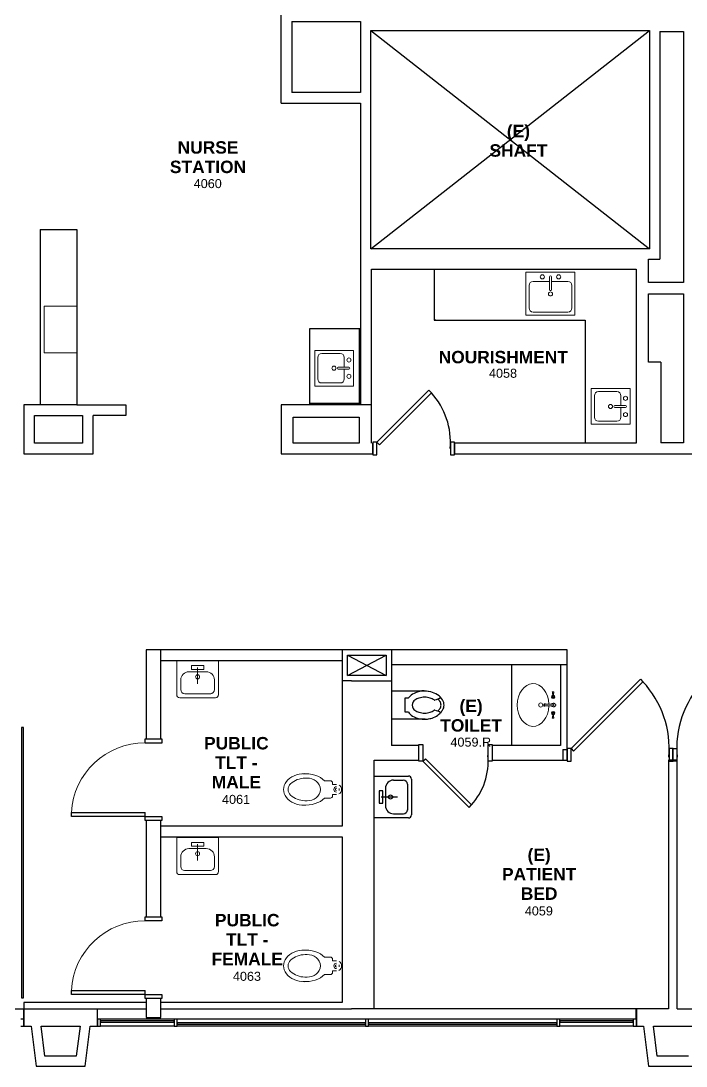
# Model space of a CAD drawing. Header units: inches. Extents: x -3235 to 3296, y 161 to 2924.
# Drawn here: x 2361 to 2687, y 1652 to 2165 of the extents above; entities that cross this region are included whole.
import ezdxf

# ---------------------------------------------------------------- set-up
doc = ezdxf.new("R2010")
doc.units = ezdxf.units.IN
doc.header["$LTSCALE"] = 96
doc.header["$MEASUREMENT"] = 0
for name, color, linetype, lineweight in [('A-AREA-IDEN', 4, 'CONTINUOUS', 9), ('A-DOOR-FRAM', 1, 'CONTINUOUS', 30), ('P-SANR-FIXT', 6, 'CONTINUOUS', 18)]:
    doc.layers.add(name, color=color, linetype=linetype, lineweight=lineweight)
for name, color, linetype in [('A-DOOR', 2, 'CONTINUOUS'), ('A-FLOR-CASE', 3, 'CONTINUOUS'), ('A-FLOR-PFIX', 2, 'CONTINUOUS'), ('A-GLAZ', 2, 'CONTINUOUS'), ('A-GLAZ-SILL', 1, 'CONTINUOUS'), ('A-SHAFT', 1, 'CONTINUOUS'), ('A-WALL-FULL', 6, 'CONTINUOUS')]:
    doc.layers.add(name, color=color, linetype=linetype)
doc.styles.add('ARIAL', font='arial.ttf')
doc.styles.add('Arial_B', font='arialbd.ttf', dxfattribs={"height": 6.088537})

# ---------------------------------------------------------------- blocks, each defined once
blk = doc.blocks.new('Summit-door-single-wrapped - 36x84-F-4090012-258679-fp04')
at = {"layer": 'A-DOOR', "lineweight": 30}
for p, q in [((14.75, -1.56), (12.75, -1.56)), ((12.75, -37.56), (12.75, -1.56)), ((14.75, -1.56), (14.75, -37.56)), ((14.75, -37.56), (12.75, -37.56))]:
    blk.add_line(p, q, dxfattribs=at)
at = {"layer": 'A-DOOR', "lineweight": 9}
blk.add_arc((14.75, -1.56), 36.14, 179.9984, 266.8275, dxfattribs=at)
at = {"layer": 'A-DOOR-FRAM'}
for p, q in [((-23.25, 6.69), (-21.25, 6.69)), ((-23.25, 6.19), (-23.25, 6.69)), ((-21.25, 6.69), (-21.25, -1.56)), ((14.75, 6.69), (16.75, 6.69)), ((14.75, -1.56), (14.75, 6.69)), ((16.75, 6.69), (16.75, 6.19)), ((-23.25, -1.56), (-23.25, -1.06)), ((-21.25, -1.56), (-23.25, -1.56)), ((16.75, -1.56), (14.75, -1.56)), ((16.75, -1.06), (16.75, -1.56))]:
    blk.add_line(p, q, dxfattribs=at)
blk = doc.blocks.new('cw-countertop-one-side - cw-countertop-one-side-24D-1624115-258679-fp04')
at = {"layer": 'A-FLOR-CASE'}
blk.add_line((15.63, 11.5), (-24, 11.5), dxfattribs=at)
blk = doc.blocks.new('cw_Countertop - 24_ depth 4_ splash-4042618-258679-fp04')
at = {"layer": 'A-FLOR-CASE'}
for p, q in [((-46.01, 26.87), (-46.76, 26.87)), ((-46.01, 2.62), (-46.01, 26.87)), ((-9.51, 26.87), (-46.01, 26.87)), ((-9.51, 2.62), (-9.51, 26.87)), ((-46.76, 2.62), (-46.01, 2.62)), ((-9.51, 2.62), (-46.76, 2.62)), ((-9.51, 1.87), (-9.51, 2.62))]:
    blk.add_line(p, q, dxfattribs=at)
blk = doc.blocks.new('Sink_Drop In_Counter Mtd_Free - 24W X 21D-1000683-258679-fp04')
at = {"layer": 'P-SANR-FIXT', "lineweight": 9}
for p, q in [((12.62, 10.59), (-11.38, 10.59)), ((-11.38, 10.59), (-11.38, -10.41)), ((12.62, -10.41), (12.62, 10.59)), ((0.12, 6.09), (-7.88, 6.09)), ((0.12, 8.34), (0.12, 2.09)), ((1.12, 8.34), (1.12, 2.09)), ((9.12, 6.09), (1.12, 6.09)), ((-9.88, 4.09), (-9.88, -6.91)), ((11.12, -6.91), (11.12, 4.09)), ((-7.88, -8.91), (9.12, -8.91)), ((-11.38, -10.41), (12.62, -10.41))]:
    blk.add_line(p, q, dxfattribs=at)
for centre, radius, start, end in [((-7.88, 4.09), 2, 90, 180), ((-3.38, 8.34), 1, 360, 180), ((-3.38, 8.34), 1, 180, 0), ((0.62, 8.34), 0.5, 360, 180), ((4.62, 8.34), 1, 360, 180), ((4.62, 8.34), 1, 180, 0), ((9.12, 4.09), 2, 360, 90), ((0.62, 0), 1, 360, 180), ((0.62, 0), 1, 180, 0), ((0.62, 2.09), 0.5, 180, 0), ((-7.88, -6.91), 2, 180, 270), ((9.12, -6.91), 2, 270, 0)]:
    blk.add_arc(centre, radius, start, end, dxfattribs=at)
blk = doc.blocks.new('nurse work1 - nurse work-3415819-258679-fp04')
at = {"layer": 'A-FLOR-CASE'}
for q in [(1955.15, 1133.07), (1937.15, 1047.07)]:
    blk.add_line((1937.15, 1133.07), q, dxfattribs=at)

msp = doc.modelspace()

# ---------------------------------------------------------------- linework, layer by layer
at = {"layer": 'A-DOOR'}
for p, q in [((2535.5, 1958.25), (2560.96, 1983.71)), ((2562.19, 1982.47), (2536.74, 1957.01)), ((2560.96, 1983.71), (2562.19, 1982.47)), ((2535.5, 1958.25), (2536.74, 1957.01)), ((2630.62, 1808.12), (2664.57, 1842.07)), ((2665.8, 1840.83), (2631.86, 1806.89)), ((2664.57, 1842.07), (2665.8, 1840.83)), ((2630.62, 1808.12), (2631.86, 1806.89)), ((2558, 1801.87), (2559.24, 1803.11)), ((2581.86, 1780.49), (2559.24, 1803.11)), ((2558, 1801.87), (2580.63, 1779.25)), ((2580.63, 1779.25), (2581.86, 1780.49))]:
    msp.add_line(p, q, dxfattribs=at)
for centre, radius, start, end in [((2535.5, 1958.25), 36, 355, 42.2137), ((2630.62, 1808.12), 48.05, 355, 42.9126), ((2730.38, 1808.12), 48.05, 137.0874, 185), ((2558, 1801.87), 31.98, 318.1364, 5)]:
    msp.add_arc(centre, radius, start, end, dxfattribs=at)
at = {"layer": 'A-FLOR-CASE'}
for p, q in [((2563.5, 2043), (2563.5, 2042)), ((2563.5, 2042), (2563.5, 2019.25)), ((2563.5, 2042), (2563.5, 2018)), ((2563.5, 2018), (2637.5, 2018)), ((2564.75, 2018), (2637.5, 2018)), ((2637.5, 2018), (2637.5, 1958.75)), ((2637.5, 2018), (2637.5, 1958.75)), ((2637.5, 1958.75), (2637.5, 1957.75))]:
    msp.add_line(p, q, dxfattribs=at)
msp.add_lwpolyline([(2388.5, 2062.5), (2388.5, 1976.5)], dxfattribs=at)
msp.add_arc((2564.75, 2019.25), 1.25, 180, 270, dxfattribs=at)
at = {"layer": 'A-FLOR-PFIX'}
for p, q in [((2532.5, 2160), (2669, 2053)), ((2532.5, 2053), (2669, 2160)), ((2533.5, 1958.25), (2533.5, 1952)), ((2535.5, 1958.25), (2533.5, 1958.25)), ((2535.5, 1952), (2535.5, 1958.25)), ((2571.5, 1958.25), (2571.5, 1952)), ((2573.5, 1958.25), (2571.5, 1958.25)), ((2573.5, 1952), (2573.5, 1958.25)), ((2533.5, 1952), (2535.5, 1952)), ((2571.5, 1952), (2573.5, 1952)), ((2542.63, 1836.44), (2557.5, 1836.44)), ((2549.34, 1832.89), (2550.89, 1832.89)), ((2549.34, 1825.89), (2549.34, 1832.89)), ((2566.15, 1832.6), (2563.93, 1831.86)), ((2550.89, 1825.89), (2549.34, 1825.89)), ((2563.93, 1826.91), (2566.13, 1826.19)), ((2559.13, 1822.44), (2542.63, 1822.44)), ((2556, 1801.87), (2556, 1810.12)), ((2556, 1810.12), (2558, 1810.12)), ((2558, 1810.12), (2558, 1801.87)), ((2590, 1801.87), (2590, 1810.12)), ((2590, 1810.12), (2592, 1810.12)), ((2592, 1810.12), (2592, 1801.87)), ((2628.62, 1808.12), (2628.62, 1801.87)), ((2630.62, 1808.12), (2628.62, 1808.12)), ((2630.62, 1801.87), (2630.62, 1808.12)), ((2678.62, 1808.12), (2678.62, 1801.87)), ((2680.62, 1808.12), (2678.62, 1808.12)), ((2680.38, 1801.87), (2680.38, 1808.12)), ((2680.38, 1808.12), (2682.38, 1808.12)), ((2680.62, 1801.87), (2680.62, 1808.12)), ((2682.38, 1808.12), (2682.38, 1801.87)), ((2558, 1801.87), (2556, 1801.87)), ((2592, 1801.87), (2590, 1801.87)), ((2628.62, 1801.87), (2630.62, 1801.87)), ((2678.62, 1801.87), (2680.62, 1801.87)), ((2682.38, 1801.87), (2680.38, 1801.87)), ((2534.13, 1794.62), (2550.88, 1794.62)), ((2534.13, 1794.62), (2535.13, 1794.62)), ((2552.38, 1793.12), (2552.38, 1775.62)), ((2539.63, 1788.62), (2539.63, 1780.12)), ((2543.63, 1792.62), (2548.38, 1792.62)), ((2550.38, 1790.62), (2550.38, 1777.93)), ((2538.44, 1787.37), (2536.64, 1787.37)), ((2536.64, 1787.37), (2536.64, 1781.37)), ((2537.5, 1784.37), (2545.5, 1784.37)), ((2538.44, 1781.37), (2538.44, 1787.37)), ((2536.64, 1781.37), (2538.44, 1781.37)), ((2550.88, 1774.12), (2534.13, 1774.12)), ((2535.13, 1774.12), (2534.13, 1774.12)), ((2543.63, 1776.12), (2548.57, 1776.12))]:
    msp.add_line(p, q, dxfattribs=at)
at = {"layer": 'A-FLOR-PFIX', "lineweight": 9}
for p, q in [((2505, 2003.25), (2524, 2003.25)), ((2505, 1985.75), (2505, 2003.25)), ((2524, 2003.25), (2524, 1985.75)), ((2506.5, 1989.25), (2506.5, 1999.75)), ((2508.5, 2001.75), (2517.5, 2001.75)), ((2519.5, 1999.75), (2519.5, 1995)), ((2521.75, 1995), (2516.5, 1995)), ((2521.75, 1994), (2516.5, 1994)), ((2519.5, 1994), (2519.5, 1989.25)), ((2524, 1985.75), (2505, 1985.75)), ((2517.5, 1987.25), (2508.5, 1987.25)), ((2640.5, 1984.5), (2659.5, 1984.5)), ((2640.5, 1967), (2640.5, 1984.5)), ((2644, 1983), (2653, 1983)), ((2659.5, 1984.5), (2659.5, 1967)), ((2642, 1970.5), (2642, 1981)), ((2655, 1981), (2655, 1976.25)), ((2657.25, 1976.25), (2652, 1976.25)), ((2657.25, 1975.25), (2652, 1975.25)), ((2655, 1975.25), (2655, 1970.5)), ((2659.5, 1967), (2640.5, 1967)), ((2653, 1968.5), (2644, 1968.5)), ((2437.38, 1851.25), (2437.38, 1834.5)), ((2437.38, 1851.25), (2437.38, 1850.25)), ((2457.88, 1834.5), (2457.88, 1851.25)), ((2457.88, 1850.25), (2457.88, 1851.25)), ((2443.38, 1845.75), (2451.88, 1845.75)), ((2444.63, 1846.93), (2444.63, 1848.74)), ((2444.63, 1848.74), (2450.63, 1848.74)), ((2450.63, 1846.93), (2444.63, 1846.93)), ((2447.63, 1847.87), (2447.63, 1839.87)), ((2450.63, 1848.74), (2450.63, 1846.93)), ((2439.38, 1841.75), (2439.38, 1837)), ((2455.88, 1841.75), (2455.88, 1836.81)), ((2441.38, 1835), (2454.07, 1835)), ((2621.48, 1835.58), (2621.43, 1835.69)), ((2621.51, 1835.45), (2621.48, 1835.58)), ((2621.53, 1835.3), (2621.51, 1835.45)), ((2621.55, 1835.15), (2621.53, 1835.3)), ((2621.57, 1834.99), (2621.55, 1835.15)), ((2621.58, 1834.82), (2621.57, 1834.99)), ((2621.59, 1834.64), (2621.58, 1834.82)), ((2621.6, 1834.44), (2621.59, 1834.64)), ((2621.61, 1834.2), (2621.6, 1834.44)), ((2621.61, 1834), (2621.61, 1834.23)), ((2621.61, 1833.76), (2621.61, 1834)), ((2621.99, 1834.23), (2621.98, 1834)), ((2621.98, 1834), (2621.98, 1833.76)), ((2622, 1834.64), (2621.99, 1834.44)), ((2621.99, 1834.44), (2621.99, 1834.2)), ((2622.01, 1834.82), (2622, 1834.64)), ((2622.03, 1834.99), (2622.01, 1834.82)), ((2622.04, 1835.15), (2622.03, 1834.99)), ((2622.06, 1835.3), (2622.04, 1835.15)), ((2622.08, 1835.45), (2622.06, 1835.3)), ((2622.12, 1835.58), (2622.08, 1835.45)), ((2622.16, 1835.69), (2622.12, 1835.58)), ((2438.88, 1833), (2456.38, 1833)), ((2618.12, 1829.84), (2617.81, 1829.84)), ((2618.12, 1829.03), (2617.81, 1829.03)), ((2618.12, 1829.84), (2621.01, 1829.84)), ((2621.01, 1829.03), (2618.12, 1829.03)), ((2621.8, 1829.84), (2621.01, 1829.84)), ((2621.8, 1829.03), (2621.01, 1829.03)), ((2621.48, 1823.3), (2621.51, 1823.43)), ((2621.51, 1823.43), (2621.54, 1823.57)), ((2621.54, 1823.57), (2621.55, 1823.72)), ((2621.55, 1823.72), (2621.57, 1823.89)), ((2621.57, 1823.89), (2621.58, 1824.06)), ((2621.58, 1824.06), (2621.59, 1824.24)), ((2621.59, 1824.24), (2621.6, 1824.43)), ((2621.6, 1824.43), (2621.61, 1824.67)), ((2621.61, 1824.87), (2621.61, 1825.11)), ((2621.61, 1824.64), (2621.61, 1824.87)), ((2621.98, 1825.11), (2621.98, 1824.87)), ((2621.98, 1824.87), (2621.99, 1824.64)), ((2621.99, 1824.67), (2621.99, 1824.43)), ((2621.99, 1824.43), (2622, 1824.24)), ((2622, 1824.24), (2622.01, 1824.06)), ((2622.01, 1824.06), (2622.03, 1823.89)), ((2622.03, 1823.89), (2622.04, 1823.72)), ((2622.04, 1823.72), (2622.06, 1823.57)), ((2622.06, 1823.57), (2622.08, 1823.43)), ((2622.08, 1823.43), (2622.12, 1823.3)), ((2621.43, 1823.18), (2621.48, 1823.3)), ((2622.12, 1823.3), (2622.17, 1823.18)), ((2501.24, 1793.57), (2500.24, 1793.56)), ((2509.85, 1792.32), (2512.74, 1792.32)), ((2513.74, 1791.32), (2513.74, 1790.56)), ((2513.74, 1790.56), (2515.63, 1790.56)), ((2501.24, 1782.56), (2500.2, 1782.56)), ((2509.85, 1783.81), (2512.74, 1783.81)), ((2513.74, 1785.56), (2515.63, 1785.56)), ((2513.74, 1784.81), (2513.74, 1785.56)), ((2437.38, 1764.56), (2457.88, 1764.56)), ((2437.38, 1747.81), (2437.38, 1764.56)), ((2437.38, 1763.56), (2437.38, 1764.56)), ((2437.38, 1764.56), (2457.88, 1764.56)), ((2444.63, 1762.05), (2444.63, 1760.25)), ((2450.63, 1762.05), (2444.63, 1762.05)), ((2450.63, 1760.25), (2450.63, 1762.05)), ((2457.88, 1764.56), (2457.88, 1747.81)), ((2457.88, 1764.56), (2457.88, 1763.56)), ((2451.88, 1759.06), (2443.38, 1759.06)), ((2444.63, 1760.25), (2450.63, 1760.25)), ((2447.63, 1761.19), (2447.63, 1753.19)), ((2439.38, 1755.06), (2439.38, 1750.12)), ((2455.88, 1755.06), (2455.88, 1750.31)), ((2453.88, 1748.31), (2441.18, 1748.31)), ((2456.38, 1746.31), (2438.88, 1746.31)), ((2501.24, 1707.13), (2500.24, 1707.13)), ((2509.85, 1705.88), (2512.74, 1705.88)), ((2513.74, 1704.88), (2513.74, 1704.13)), ((2513.74, 1704.13), (2515.63, 1704.13)), ((2501.24, 1696.12), (2500.2, 1696.12)), ((2509.85, 1697.37), (2512.74, 1697.37)), ((2513.74, 1699.12), (2515.63, 1699.12)), ((2513.74, 1698.37), (2513.74, 1699.12))]:
    msp.add_line(p, q, dxfattribs=at)
for centre, radius in [((2447.63, 1843.25), 1), ((2621.8, 1833.44), 0.375), ((2615.73, 1829.44), 1), ((2621.8, 1825.44), 0.375), ((2447.63, 1756.56), 1)]:
    msp.add_circle(centre, radius, dxfattribs=at)
at = {"layer": 'A-FLOR-PFIX'}
msp.add_circle((2542.13, 1784.37), 1, dxfattribs=at)
at = {"layer": 'A-FLOR-PFIX', "lineweight": 9}
for centre, radius, start, end in [((2508.5, 1999.75), 2, 90, 180), ((2517.5, 1999.75), 2, 0, 90), ((2521.75, 1998.5), 1, 90, 270), ((2521.75, 1998.5), 1, 270, 90), ((2514.41, 1994.5), 1, 90, 270), ((2514.41, 1994.5), 1, 270, 90), ((2516.5, 1994.5), 0.5, 90, 270), ((2521.75, 1994.5), 0.5, 270, 90), ((2508.5, 1989.25), 2, 180, 270), ((2517.5, 1989.25), 2, 270, 0), ((2521.75, 1990.5), 1, 90, 270), ((2521.75, 1990.5), 1, 270, 90), ((2644, 1981), 2, 90, 180), ((2653, 1981), 2, 0, 90), ((2657.25, 1979.75), 1, 90, 270), ((2657.25, 1979.75), 1, 270, 90), ((2649.91, 1975.75), 1, 90, 270), ((2649.91, 1975.75), 1, 270, 90), ((2652, 1975.75), 0.5, 90, 270), ((2657.25, 1971.75), 1, 90, 270), ((2657.25, 1975.75), 0.5, 270, 90), ((2657.25, 1971.75), 1, 270, 90), ((2644, 1970.5), 2, 180, 270), ((2653, 1970.5), 2, 270, 0), ((2443.38, 1841.75), 4, 90, 180), ((2451.88, 1841.75), 4, 0, 90), ((2438.88, 1834.5), 1.5, 180, 270), ((2441.38, 1837), 2, 180, 270), ((2453.88, 1837), 2, 270, 0), ((2456.38, 1834.5), 1.5, 270, 0), ((2621.8, 1833.44), 0.787, 103.9161, 76.0839), ((2617.69, 1829.44), 0.594, 42.9775, 316.7086), ((2617.81, 1829.44), 0.406, 90, 270), ((2621.8, 1829.44), 0.89, 90, 152.8591), ((2621.8, 1829.44), 0.89, 207.1409, 270), ((2621.8, 1829.44), 0.406, 270, 90), ((2621.8, 1825.44), 0.787, 283.9161, 256.0839), ((2500.23, 1783.05), 10.52, 89.9498, 132.1746), ((2501.65, 1787.34), 6.24, 6.6659, 93.7889), ((2495.69, 1788.06), 3.75, 132.1746, 227.8254), ((2501.65, 1788.79), 6.24, 266.2111, 353.3341), ((2512.74, 1791.32), 1, 0, 90), ((2515.69, 1788.06), 1.34, 92.8617, 267.1383), ((2515.69, 1788.06), 0.571, 97.5801, 262.4199), ((2515.69, 1788.06), 2.5, 91.3626, 96.855), ((2515.69, 1788.06), 2.5, 298.6425, 60.7898), ((2515.69, 1788.06), 1.34, 335.8356, 24.1644), ((2500.23, 1793.08), 10.52, 227.8254, 269.8317), ((2512.74, 1784.81), 1, 270, 0), ((2443.38, 1755.06), 4, 90, 180), ((2451.88, 1755.06), 4, 0, 90), ((2438.88, 1747.81), 1.5, 180, 270), ((2441.38, 1750.31), 2, 180, 270), ((2453.88, 1750.31), 2, 270, 0), ((2456.38, 1747.81), 1.5, 270, 0), ((2500.23, 1696.61), 10.52, 89.9498, 132.1746), ((2501.65, 1700.9), 6.24, 6.6659, 93.7889), ((2512.74, 1704.88), 1, 0, 90), ((2495.69, 1701.62), 3.75, 132.1746, 227.8254), ((2501.65, 1702.35), 6.24, 266.2111, 353.3341), ((2515.69, 1701.62), 1.34, 92.8617, 267.1383), ((2515.69, 1701.62), 0.571, 97.5801, 262.4199), ((2515.69, 1701.62), 2.5, 91.3626, 96.855), ((2515.69, 1701.62), 2.5, 298.6425, 60.7898), ((2515.69, 1701.62), 1.34, 335.8356, 24.1644), ((2500.23, 1706.64), 10.52, 227.8254, 269.8317), ((2512.74, 1698.37), 1, 270, 0)]:
    msp.add_arc(centre, radius, start, end, dxfattribs=at)
at = {"layer": 'A-FLOR-PFIX'}
for centre, radius, start, end in [((2556.73, 1828.3), 7.43, 126.6722, 141.8648), ((2558, 1826.59), 9.56, 107.1415, 126.6722), ((2558.84, 1823.89), 12.38, 81.7349, 107.1415), ((2557.5, 1819.6), 16.84, 75.0712, 90), ((2558.79, 1824.45), 11.82, 57.2317, 75.0712), ((2560.76, 1827.51), 8.18, 32.7617, 57.2317), ((2555.47, 1829.39), 2.76, 143.419, 216.581), ((2556.73, 1828.3), 4.43, 126.6724, 141.8648), ((2558, 1826.59), 6.56, 107.1414, 126.6724), ((2558.84, 1823.89), 9.38, 90, 107.1414), ((2558.84, 1823.89), 9.38, 72.8586, 90), ((2559.67, 1826.59), 6.56, 54.4829, 72.8586), ((2563.77, 1832.34), 0.5, 234.4829, 288.2438), ((2560.76, 1827.51), 6.68, 32.7616, 46.3142), ((2566, 1833.07), 0.5, 288.2438, 45.6721), ((2563.76, 1829.44), 3.12, 360, 32.7616), ((2563.76, 1829.44), 3.12, 327.2383, 0), ((2563.76, 1829.44), 4.62, 360, 32.7617), ((2563.76, 1829.44), 4.62, 327.2385, 0), ((2556.73, 1830.47), 7.43, 218.1352, 233.3277), ((2558, 1832.18), 9.56, 233.3277, 252.8586), ((2556.73, 1830.47), 4.43, 218.1352, 233.3276), ((2558, 1832.18), 6.56, 233.3276, 252.8586), ((2558.84, 1834.88), 9.38, 252.8586, 270), ((2558.84, 1834.88), 9.38, 270, 287.1414), ((2559.67, 1832.18), 6.56, 287.1414, 305.5171), ((2559.67, 1832.18), 9.56, 287.1416, 306.6846), ((2563.77, 1826.44), 0.5, 71.7562, 125.5171), ((2560.76, 1831.36), 6.68, 312.7565, 327.2383), ((2560.94, 1830.47), 7.43, 306.6881, 316.5742), ((2565.97, 1825.71), 0.5, 316.5741, 71.7562), ((2560.76, 1831.36), 8.18, 313.3097, 327.2385), ((2558.84, 1834.88), 12.38, 252.8586, 276.5859), ((2558.84, 1834.88), 12.38, 276.5859, 287.1416), ((2550.88, 1793.12), 1.5, 0, 90), ((2543.63, 1788.62), 4, 90, 180), ((2548.38, 1790.62), 2, 0, 90), ((2543.63, 1780.12), 4, 180, 270), ((2548.38, 1778.12), 2, 270, 0), ((2550.88, 1775.62), 1.5, 270, 0)]:
    msp.add_arc(centre, radius, start, end, dxfattribs=at)
at = {"layer": 'A-FLOR-PFIX', "lineweight": 9}
for centre, major_axis, ratio, start_param, end_param in [((2611.98, 1829.44), (0, 10.5), 0.737968, 4.751065, 10.956898), ((2500.03, 1788.06), (-10.3, 0), 0.752595, 4.712389, 7.853982), ((2500.03, 1788.06), (-11.75, 0), 0.659574, 3.722963, 4.803144), ((2500.03, 1788.06), (-11.75, 0), 0.659574, 1.494749, 2.560223), ((2500.03, 1701.62), (-10.3, 0), 0.752595, 4.712389, 7.853982), ((2500.03, 1701.62), (-11.75, 0), 0.659574, 3.722963, 4.803144), ((2500.03, 1701.62), (-11.75, 0), 0.659574, 1.494749, 2.560223)]:
    msp.add_ellipse(centre, major_axis=major_axis, ratio=ratio, start_param=start_param, end_param=end_param, dxfattribs=at)
for points, knots in [([(2621.43, 1835.69), (2621.42, 1835.71), (2621.4, 1835.73), (2621.39, 1835.75), (2621.39, 1835.76), (2621.38, 1835.77), (2621.38, 1835.78), (2621.38, 1835.78), (2621.38, 1835.79), (2621.38, 1835.8), (2621.39, 1835.8), (2621.4, 1835.81), (2621.43, 1835.83), (2621.53, 1835.88), (2621.69, 1835.92), (2621.8, 1835.92)], [-1, -1, -1, -1, -0.958333, -0.916667, -0.895833, -0.869792, -0.833333, -0.791667, -0.75, -0.708333, -0.666667, -0.583333, -0.5, -0.333333, 0, 0, 0, 0]), ([(2621.8, 1835.92), (2621.85, 1835.92), (2621.96, 1835.91), (2622.07, 1835.87), (2622.12, 1835.85), (2622.15, 1835.84), (2622.17, 1835.83), (2622.18, 1835.82), (2622.19, 1835.82), (2622.2, 1835.81), (2622.21, 1835.8), (2622.21, 1835.8), (2622.21, 1835.79), (2622.21, 1835.78), (2622.21, 1835.78), (2622.21, 1835.77), (2622.21, 1835.76), (2622.2, 1835.75), (2622.19, 1835.73), (2622.17, 1835.71), (2622.16, 1835.69)], [-1, -1, -1, -1, -0.833333, -0.666667, -0.583333, -0.541667, -0.5, -0.458333, -0.416667, -0.375, -0.333333, -0.291667, -0.25, -0.208333, -0.166667, -0.130208, -0.104167, -0.083333, -0.041667, 0, 0, 0, 0]), ([(2621.8, 1830.33), (2621.88, 1830.33), (2622.07, 1830.31), (2622.33, 1830.23), (2622.53, 1830.15), (2622.65, 1830.08), (2622.77, 1830), (2622.87, 1829.91), (2622.95, 1829.83), (2623, 1829.75), (2623.04, 1829.68), (2623.08, 1829.57), (2623.09, 1829.48), (2623.09, 1829.44)], [-1, -1, -1, -1, -0.807692, -0.615385, -0.538462, -0.461538, -0.384615, -0.307692, -0.230769, -0.192308, -0.153846, -0.076923, 0, 0, 0, 0]), ([(2623.09, 1829.44), (2623.09, 1829.38), (2623.08, 1829.29), (2623.04, 1829.21), (2623.02, 1829.16), (2622.95, 1829.04), (2622.83, 1828.91), (2622.65, 1828.8), (2622.49, 1828.71), (2622.26, 1828.62), (2622.01, 1828.56), (2621.86, 1828.55), (2621.8, 1828.55)], [-1, -1, -1, -1, -0.903846, -0.855769, -0.831731, -0.807692, -0.615385, -0.538462, -0.461538, -0.307692, -0.153846, 0, 0, 0, 0]), ([(2621.8, 1822.96), (2621.74, 1822.96), (2621.64, 1822.97), (2621.53, 1823), (2621.47, 1823.02), (2621.44, 1823.04), (2621.43, 1823.04), (2621.41, 1823.05), (2621.4, 1823.06), (2621.39, 1823.07), (2621.39, 1823.07), (2621.38, 1823.08), (2621.38, 1823.09), (2621.38, 1823.09), (2621.38, 1823.1), (2621.39, 1823.11), (2621.39, 1823.11), (2621.39, 1823.12), (2621.41, 1823.14), (2621.42, 1823.17), (2621.43, 1823.18)], [-1, -1, -1, -1, -0.833333, -0.666667, -0.583333, -0.541667, -0.5, -0.458333, -0.416667, -0.375, -0.333333, -0.291667, -0.25, -0.208333, -0.166667, -0.130208, -0.104167, -0.083333, -0.041667, 0, 0, 0, 0]), ([(2622.17, 1823.18), (2622.18, 1823.17), (2622.19, 1823.14), (2622.2, 1823.12), (2622.21, 1823.11), (2622.21, 1823.11), (2622.21, 1823.1), (2622.22, 1823.09), (2622.22, 1823.09), (2622.21, 1823.08), (2622.21, 1823.07), (2622.2, 1823.06), (2622.16, 1823.04), (2622.06, 1822.99), (2621.91, 1822.96), (2621.8, 1822.96)], [-1, -1, -1, -1, -0.958333, -0.916667, -0.895833, -0.869792, -0.833333, -0.791667, -0.75, -0.708333, -0.666667, -0.583333, -0.5, -0.333333, 0, 0, 0, 0])]:
    msp.add_open_spline(points, degree=3, knots=knots, dxfattribs=at)
at = {"layer": 'A-GLAZ', "lineweight": 30}
for p, q in [((2362.38, 1818.49), (2361.38, 1818.49)), ((2361.38, 1818.49), (2361.38, 1686)), ((2362.38, 1686), (2362.38, 1818.49)), ((2361.38, 1686), (2362.38, 1686))]:
    msp.add_line(p, q, dxfattribs=at)
at = {"layer": 'A-GLAZ', "extrusion": (0, 0, -1)}
for p, q in [((2362.56, 1675.5), (2361.06, 1675.5)), ((2362.56, 1672.12), (2362.56, 1675.5)), ((2437.57, 1675.5), (2436.07, 1675.5)), ((2436.07, 1675.5), (2436.07, 1672.12)), ((2437.57, 1672.12), (2437.57, 1675.5)), ((2531.32, 1675.5), (2529.82, 1675.5)), ((2529.82, 1675.5), (2529.82, 1672.12)), ((2531.32, 1672.12), (2531.32, 1675.5)), ((2625.07, 1675.5), (2623.57, 1675.5)), ((2623.57, 1675.5), (2623.57, 1672.12)), ((2625.07, 1672.12), (2625.07, 1675.5)), ((2662.57, 1675.5), (2661.07, 1675.5)), ((2661.07, 1675.5), (2661.07, 1672.12)), ((2662.57, 1672.12), (2662.57, 1675.5)), ((2361.06, 1672.12), (2362.56, 1672.12)), ((2436.07, 1672.12), (2437.57, 1672.12)), ((2529.82, 1672.12), (2531.32, 1672.12)), ((2623.57, 1672.12), (2625.07, 1672.12)), ((2661.07, 1672.12), (2662.57, 1672.12))]:
    msp.add_line(p, q, dxfattribs=at)
at = {"layer": 'A-GLAZ'}
for p, q in [((2400.07, 1675.5), (2398.57, 1675.5)), ((2398.57, 1675.5), (2398.57, 1672.12)), ((2400.07, 1672.12), (2400.07, 1675.5)), ((2398.57, 1672.12), (2400.07, 1672.12)), ((2436.07, 1674.62), (2400.07, 1674.62)), ((2400.07, 1674.62), (2400.07, 1674)), ((2400.07, 1674), (2436.07, 1674)), ((2436.07, 1674), (2436.07, 1674.62)), ((2529.82, 1673.62), (2437.57, 1673.62)), ((2437.57, 1673.62), (2437.57, 1673)), ((2437.57, 1673), (2529.82, 1673)), ((2529.82, 1673), (2529.82, 1673.62)), ((2623.57, 1673.62), (2531.32, 1673.62)), ((2531.32, 1673.62), (2531.32, 1673)), ((2531.32, 1673), (2623.57, 1673)), ((2623.57, 1673), (2623.57, 1673.62)), ((2661.07, 1674.62), (2625.07, 1674.62)), ((2625.07, 1674.62), (2625.07, 1674)), ((2625.07, 1674), (2661.07, 1674)), ((2661.07, 1674), (2661.07, 1674.62))]:
    msp.add_line(p, q, dxfattribs=at)
at = {"layer": 'A-GLAZ-SILL'}
for p, q in [((2436.07, 1675.5), (2400.07, 1675.5)), ((2529.82, 1675.5), (2437.57, 1675.5)), ((2623.57, 1675.5), (2531.32, 1675.5)), ((2661.07, 1675.5), (2625.07, 1675.5)), ((2436.07, 1672.12), (2400.07, 1672.12)), ((2529.82, 1672.12), (2437.57, 1672.12)), ((2623.57, 1672.12), (2531.32, 1672.12)), ((2661.07, 1672.12), (2625.07, 1672.12))]:
    msp.add_line(p, q, dxfattribs=at)
at = {"layer": 'A-SHAFT'}
for p, q in [((2521, 1843.87), (2540, 1853.87)), ((2521, 1853.87), (2540, 1843.87))]:
    msp.add_line(p, q, dxfattribs=at)
at = {"layer": 'A-WALL-FULL'}
for p, q in [((2488.5, 2124.37), (2488.5, 2169.62)), ((2493.75, 2164.37), (2527.5, 2164.37)), ((2493.75, 2164.37), (2493.75, 2129.62)), ((2527.5, 2164.37), (2527.5, 2129.62)), ((2532.5, 2160), (2669, 2160)), ((2532.5, 2053), (2532.5, 2160)), ((2669, 2160), (2669, 2053)), ((2674, 2159.5), (2685.69, 2159.5)), ((2674, 2159.5), (2674, 2048)), ((2685.69, 2159.5), (2685.69, 2036.5)), ((2527.5, 2129.62), (2493.75, 2129.62)), ((2488.5, 2124.37), (2527.5, 2124.37)), ((2527.5, 2124.37), (2527.5, 1976.5)), ((2669, 2053), (2532.5, 2053)), ((2668.5, 2048), (2674, 2048)), ((2668.5, 2036.5), (2668.5, 2048)), ((2532.75, 1957.75), (2532.75, 2043)), ((2662.5, 2043), (2662.5, 1991.5)), ((2685.69, 2036.5), (2668.5, 2036.5)), ((2668.5, 1997.5), (2668.5, 2031)), ((2668.5, 2031), (2685.69, 2031)), ((2685.69, 2031), (2685.69, 1958)), ((2674.5, 1997.5), (2668.5, 1997.5)), ((2674.5, 1997.5), (2674.5, 1958)), ((2362.5, 1976.5), (2362.5, 1952.5)), ((2388.5, 1976.5), (2362.5, 1976.5)), ((2388.5, 1976.5), (2412.5, 1976.5)), ((2412.5, 1976.5), (2412.5, 1971.25)), ((2488.5, 1976.5), (2488.5, 1952.5)), ((2532.75, 1976.5), (2488.5, 1976.5)), ((2367.75, 1957.75), (2367.75, 1971.25)), ((2367.75, 1971.25), (2391.25, 1971.25)), ((2391.25, 1971.25), (2391.25, 1957.75)), ((2396.5, 1952.5), (2396.5, 1971.25)), ((2412.5, 1971.25), (2396.5, 1971.25)), ((2494.5, 1957.75), (2494.5, 1970.5)), ((2494.5, 1970.5), (2526.75, 1970.5)), ((2526.75, 1970.5), (2526.75, 1957.75)), ((2391.25, 1957.75), (2367.75, 1957.75)), ((2526.75, 1957.75), (2494.5, 1957.75)), ((2533.5, 1952.5), (2533.5, 1957.75)), ((2629.5, 1957.75), (2573.5, 1957.75)), ((2573.5, 1957.75), (2573.5, 1952.5)), ((2685.69, 1958), (2674.5, 1958)), ((2362.5, 1952.5), (2396.5, 1952.5)), ((2488.5, 1952.5), (2533.5, 1952.5)), ((2573.5, 1952.5), (2629.5, 1952.5)), ((2667.5, 1952.5), (2690.1, 1952.5)), ((2429.63, 1851.25), (2429.63, 1856.5)), ((2518.38, 1856.5), (2518.38, 1841.25)), ((2628.62, 1856.5), (2518.38, 1856.5)), ((2542.63, 1856.5), (2542.63, 1809.62)), ((2628.62, 1802.37), (2628.62, 1856.5)), ((2521, 1853.87), (2540, 1853.87)), ((2521, 1843.87), (2521, 1853.87)), ((2540, 1853.87), (2540, 1843.87)), ((2542.63, 1849.25), (2628.62, 1849.25)), ((2625.37, 1849.25), (2625.37, 1809.62)), ((2540, 1843.87), (2521, 1843.87)), ((2523, 1841.25), (2542.63, 1841.25)), ((2556, 1809.62), (2542.63, 1809.62)), ((2556, 1802.37), (2556, 1809.62)), ((2625.37, 1809.62), (2592, 1809.62)), ((2592, 1809.62), (2592, 1802.37)), ((2626.63, 1807.62), (2628.62, 1807.62)), ((2626.63, 1807.62), (2626.63, 1802.37)), ((2534.13, 1680.5), (2534.13, 1802.37)), ((2534.13, 1802.37), (2556, 1802.37)), ((2592, 1802.37), (2628.62, 1802.37)), ((2682.63, 1802.37), (2678.38, 1802.37)), ((2678.38, 1802.37), (2678.38, 1680.5)), ((2682.63, 1680.5), (2682.63, 1802.37)), ((2429.63, 1764.81), (2429.63, 1770.06)), ((1782.63, 1680.5), (2362.5, 1680.5)), ((2362.49, 1675.5), (2362.49, 1680.5)), ((2362.5, 1680.5), (2362.5, 1675.5)), ((2362.56, 1680.5), (2362.56, 1672.12)), ((2398.57, 1672.12), (2398.57, 1680.5)), ((2422.38, 1683.62), (2422.38, 1680.5)), ((2429.63, 1680.5), (2429.63, 1683.62)), ((2678.38, 1680.5), (2523, 1680.5)), ((2662.49, 1675.5), (2662.49, 1680.5)), ((2662.5, 1680.5), (2662.5, 1675.5)), ((2662.57, 1680.5), (2662.57, 1672.12)), ((2682.63, 1680.5), (2962.5, 1680.5)), ((2362.56, 1672.12), (2366.05, 1672.12)), ((2366.05, 1672.12), (2368.5, 1652.5)), ((2372.8, 1657.37), (2370.96, 1672.12)), ((2370.96, 1672.12), (2390.04, 1672.12)), ((2390.04, 1672.12), (2388.2, 1657.37)), ((2392.5, 1652.5), (2394.95, 1672.12)), ((2394.95, 1672.12), (2398.57, 1672.12)), ((2662.57, 1672.12), (2666.05, 1672.12)), ((2666.05, 1672.12), (2668.5, 1652.5)), ((2672.8, 1657.37), (2670.96, 1672.12)), ((2670.96, 1672.12), (2690.04, 1672.12)), ((2388.2, 1657.37), (2372.8, 1657.37)), ((2688.2, 1657.37), (2672.8, 1657.37)), ((2368.5, 1652.5), (2392.5, 1652.5)), ((2668.5, 1652.5), (2692.5, 1652.5))]:
    msp.add_line(p, q, dxfattribs=at)
at = {"layer": 'A-WALL-FULL', "lineweight": 30}
for p, q in [((2532.75, 2043), (2662.5, 2043)), ((2662.5, 1991.5), (2662.5, 1957.75)), ((2662.5, 1957.75), (2629.5, 1957.75)), ((2629.5, 1952.5), (2667.5, 1952.5)), ((2422.38, 1856.5), (2422.38, 1812.81)), ((2518.38, 1856.5), (2422.38, 1856.5)), ((2429.63, 1812.81), (2429.63, 1851.25)), ((2429.63, 1851.25), (2518.38, 1851.25)), ((2518.38, 1841.25), (2518.38, 1770.06)), ((2523, 1841.25), (2518.38, 1841.25)), ((2422.38, 1812.81), (2429.63, 1812.81)), ((2422.38, 1772.81), (2422.38, 1725.62)), ((2429.63, 1772.81), (2422.38, 1772.81)), ((2429.63, 1770.06), (2429.63, 1772.81)), ((2518.38, 1770.06), (2429.63, 1770.06)), ((2429.63, 1725.62), (2429.63, 1764.81)), ((2429.63, 1764.81), (2518.38, 1764.81)), ((2518.38, 1764.81), (2518.38, 1683.62)), ((2422.38, 1725.62), (2429.63, 1725.62)), ((2422.38, 1685.62), (2422.38, 1683.62)), ((2429.63, 1685.62), (2422.38, 1685.62)), ((2429.63, 1683.62), (2429.63, 1685.62)), ((2422.38, 1683.62), (2362.5, 1683.62)), ((2362.5, 1683.62), (2362.5, 1680.5)), ((2362.5, 1680.5), (2422.38, 1680.5)), ((2422.38, 1680.5), (2422.38, 1676.31)), ((2518.38, 1683.62), (2429.63, 1683.62)), ((2429.63, 1676.31), (2429.63, 1680.5)), ((2429.63, 1680.5), (2523, 1680.5)), ((2422.38, 1676.31), (2429.63, 1676.31))]:
    msp.add_line(p, q, dxfattribs=at)
at = {"layer": 'A-WALL-FULL', "lineweight": 18}
for p, q in [((2388.38, 2024.91), (2372.5, 2024.91)), ((2372.5, 2024.91), (2372.5, 2002.05)), ((2388.38, 2002.05), (2388.38, 2024.91)), ((2372.5, 2002.05), (2388.38, 2002.05))]:
    msp.add_line(p, q, dxfattribs=at)

# ---------------------------------------------------------------- block references
at = {"layer": 'A-DOOR', "rotation": 269.9999999999999}
for p in [(2423.44, 1789.56), (2423.44, 1702.37)]:
    msp.add_blockref('Summit-door-single-wrapped - 36x84-F-4090012-258679-fp04', p, dxfattribs=at)
at = {"layer": 'A-FLOR-CASE'}
msp.add_blockref('nurse work1 - nurse work-3415819-258679-fp04', (433.35, 929.43), dxfattribs=at)
for name, p, rotation in [('cw_Countertop - 24_ depth 4_ splash-4042618-258679-fp04', (2529.37, 2023.26), 89.99999999999972), ('cw-countertop-one-side - cw-countertop-one-side-24D-1624115-258679-fp04', (2612.87, 1833.62), 90.00000000000018)]:
    msp.add_blockref(name, p, dxfattribs=dict(at, rotation=rotation))
at = {"layer": 'P-SANR-FIXT', "lineweight": 9}
msp.add_blockref('Sink_Drop In_Counter Mtd_Free - 24W X 21D-1000683-258679-fp04', (2619.88, 2030.91), dxfattribs=at)

# ---------------------------------------------------------------- texts
at = {"layer": 'A-AREA-IDEN', "attachment_point": 2, "line_spacing_factor": 0.938532}
for s, insert, char_height, width, style in [('(E)\\PSHAFT', (2604.8, 2113.76), 6.089, 32.688, 'Arial_B'), ('NURSE\\PSTATION', (2452.73, 2105.73), 6.089, 43.128, 'Arial_B'), ('4060', (2452.59, 2087.18), 4.426, 16.416, 'ARIAL'), ('4060', (2452.59, 2087.18), 4.426, 16.416, 'ARIAL'), ('NOURISHMENT', (2597.39, 2002.98), 6.0885, 73.44, 'Arial_B'), ('4058', (2597.25, 1994.24), 4.426, 16.416, 'ARIAL'), ('4058', (2597.25, 1994.24), 4.426, 16.416, 'ARIAL'), ('(E)\\PTOILET', (2581.6, 1832.03), 6.089, 35.136, 'Arial_B'), ('PUBLIC\\PTLT -\\PMALE', (2466.61, 1813.78), 6.089, 36.72, 'Arial_B'), ('4059.R', (2581.46, 1813.48), 4.426, 23.76, 'ARIAL'), ('4059.R', (2581.46, 1813.48), 4.426, 23.76, 'ARIAL'), ('4061', (2466.47, 1785.42), 4.426, 16.416, 'ARIAL'), ('4061', (2466.47, 1785.42), 4.426, 16.416, 'ARIAL'), ('(E)\\PPATIENT\\PBED', (2614.95, 1759.11), 6.089, 41.976, 'Arial_B'), ('PUBLIC\\PTLT -\\PFEMALE', (2471.93, 1727.07), 6.089, 40.32, 'Arial_B'), ('4059', (2614.8, 1730.75), 4.426, 16.416, 'ARIAL'), ('4059', (2614.8, 1730.75), 4.426, 16.416, 'ARIAL'), ('4063', (2471.79, 1698.71), 4.426, 16.416, 'ARIAL'), ('4063', (2471.79, 1698.71), 4.426, 16.416, 'ARIAL')]:
    msp.add_mtext(s, dxfattribs=dict(at, insert=insert, char_height=char_height, width=width, style=style))

doc.saveas('drawing.dxf')
